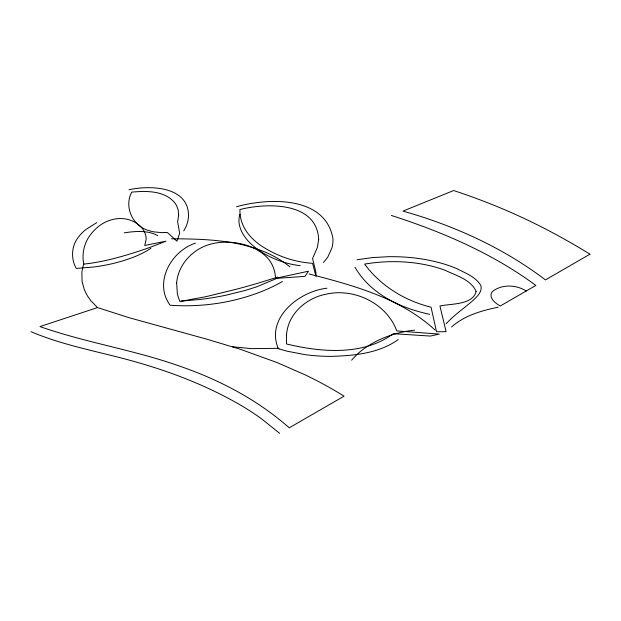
<?xml version="1.0" encoding="UTF-8"?>
<svg xmlns="http://www.w3.org/2000/svg" width="621" height="621" viewBox="0 0 621 621"><rect width="100%" height="100%" fill="white"/><g stroke="black" fill="none" stroke-linecap="round" stroke-linejoin="round"><path stroke-width="0.93" d="M239.954 214.268C236.407 225.105 242.834 236.081 250.496 243.385A94.539 54.578 0 0 0 264.422 253.787C275.398 260.106 287.632 264.243 300.222 265.672M183.785 230.88L186.463 225.796L187.689 221.844A88.112 50.868 0 0 0 188.497 215.402C188.373 186.121 149.723 185.105 128.997 189.754M323.51 262.512L327.803 257.047L331.893 248.043A85.706 49.486 0 0 0 332.934 238.487C325.404 195.778 268.482 197.672 236.531 206.754M351.595 360.188L356.749 354.692A102.861 59.391 0 0 1 366.297 347.116C380.657 337.545 397.494 331.979 414.611 330.131M446.119 323.805C453.819 315.336 463.289 308.816 471.952 301.41C476.284 297.343 482.533 292.312 480.902 285.613C475.802 276.71 464.997 272.961 456.311 268.419C442.4 262.613 427.535 259.399 412.585 257.762A117.059 67.58 0 0 0 388.56 256.69L372.584 257.575L357.075 259.741M451.591 326.972C464.415 315.452 481.671 310.64 498.166 307.193M398.17 339.625C378.841 353.427 353.931 355.755 330.861 356.369A110.484 63.784 0 0 1 304.453 354.552L286.886 351.137L278.309 348.715C265.408 318.006 299.105 291.319 326.941 288.214M150.911 248.276C140.152 255.433 127.771 259.702 115.343 262.939A117.889 68.062 0 0 1 93.864 266.991L76.259 268.443C70.872 258.903 71.299 246.428 78.021 237.641A69.839 40.318 0 0 1 85.752 229.607L96.806 222.574M195.429 243.137C171.078 251.187 153.465 282.446 170.092 305.221C202.314 307.504 235.165 302.598 265.012 290.123A150.965 87.157 0 0 0 282.415 281.492M97.489 307.589L39.954 326.576C85.698 342.652 133.989 349.91 179.694 366.142A321.942 185.873 0 0 1 223.086 384.096C246.879 395.787 269.343 410.287 289.27 427.807L344.065 396.167L337.847 392.371A402.307 232.27 0 0 0 305.307 374.937L277.432 362.695L240.195 349.219L207.018 339.245L129.936 317.936L97.489 307.589L90.666 300.525L87.134 295.433L84.456 290.085L82.104 281.678L81.848 272.968A108.062 62.387 0 0 1 83.788 264.096C81.646 253.849 84.161 242.803 90.627 234.567A83.757 48.353 0 0 1 98.855 226.129C104.739 221.674 111.92 218.848 119.317 218.569A18.475 10.666 0 0 1 126.692 219.166C134.904 220.96 143.304 226.417 145.601 234.932A49.377 28.512 0 0 1 146.145 239.287L144.747 245.505L165.978 241.158L153.247 246.157A327.593 189.133 0 0 1 138.11 251.435C120.404 257.125 102.341 262.194 83.788 264.096M277.626 277.145L257.816 283.246A614.79 354.948 0 0 1 237.618 288.912L205.962 296.675L181.053 301.263M124.2 232.852C135.293 231.128 147.519 230.096 157.765 235.623M278.992 348.319L251.295 348.622L232.417 346.743M171.458 238.782C211.901 238.938 256.947 240.327 289.953 266.859M429.678 314.311C400.529 308.14 370.395 294.043 355.018 267.255M309.134 273.977C353.52 285.396 400.739 298.196 435.158 330.131M391.323 215.456C427.822 227.146 463.623 241.484 497.048 260.339A433.062 250.03 0 0 1 535.845 285.443L500.223 306.013C496.063 303.405 490.078 299.64 491.118 293.912A13.305 7.677 0 0 1 493.353 290.783C503.057 284.03 516.439 284.884 526.251 290.985M31.05 331.715C65.174 346.239 102.069 352.138 137.536 362.439C173.849 372.848 209.37 386.805 242.004 405.963A313.838 181.192 0 0 1 261.604 418.865L279.675 433.342M176.643 282.966L177.358 294.028L179.679 301.263L200.078 299.462A192.316 111.027 0 0 0 226.572 295.076L245.202 290.449L256.737 286.809L276.935 278.332L305.02 276.353L308.443 271.214L275.569 278.332C275.196 270.05 271.897 261.829 265.741 256.17A54.438 31.43 0 0 0 258.561 250.76C247.476 244.131 234.264 241.414 221.433 242.314A36.592 21.122 0 0 0 211.443 243.929C193.441 248.291 178.149 264.173 176.643 282.966M286.522 335.161L286.529 343.972C321.212 352.324 363.044 355.98 393.372 333.694L430.361 336.062L439.264 334.082L396.803 330.923C388.583 308.521 365.435 293.912 342.055 292.786A34.434 19.88 0 0 0 326.25 294.144C306.285 297.94 287.74 313.97 286.522 335.161M178.685 214.959L177.622 221.782L179.679 233.248L176.938 241.158L167.352 232.456L161.406 232.611L154.148 231.905A26.214 15.129 0 0 1 149.211 230.694C132.925 226.525 123.672 207.228 131.737 192.122C146.253 190.818 164.037 190.445 174.485 202.407A47.499 27.425 0 0 1 176.76 206.048L178.126 209.782L178.685 214.959M476.136 291.497C472.791 305.152 450.73 303.529 439.947 306.013L446.119 331.715L436.524 331.715L431.044 307.193C404.931 300.781 380.619 285.908 364.612 264.096C380.595 261.402 396.959 260.898 413.074 262.761A94.617 54.625 0 0 1 444.939 270.213C455.868 275.514 470.92 279.481 476.136 291.497M318.682 239.326L317.424 247.305L312.557 258.561L315.98 272.394L315.98 276.353L312.557 263.304C293.624 262.124 275.056 255.386 259.508 244.612A89.742 51.815 0 0 1 248.26 233.892C242.834 227.022 239.559 218.336 239.954 209.525C266.533 202.741 316.803 201.561 318.682 239.326M589.95 254.206L545.432 279.908C503.142 247.732 453.943 225.501 402.967 211.101L453.648 190.538A511.075 295.068 0 0 1 492.282 204.604C526.235 218.188 558.869 234.963 589.95 254.206"/></g></svg>
